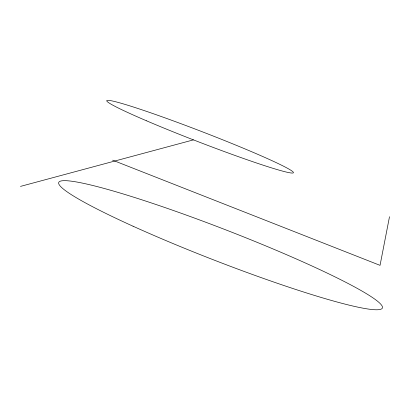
<?xml version="1.0" encoding="UTF-8"?>
<svg xmlns="http://www.w3.org/2000/svg" width="410" height="410" viewBox="0 0 410 410"><rect width="100%" height="100%" fill="white"/><g stroke="black" fill="none" stroke-linecap="round" stroke-linejoin="round"><path stroke-width="0.61" d="M389.5 216.731L380.044 265.357L112.622 160.172M20.5 186.391L193.402 139.887M133.096 226.238A173.568 16.195 21.2 0 0 382.366 308.048A173.568 16.195 21.2 0 0 146.303 201.274A173.568 16.195 21.2 0 0 133.096 226.238M146.508 120.796A100.019 5.371 21.1 0 0 293.037 172.969A100.019 5.371 21.1 0 0 160.659 116.307A100.019 5.371 21.1 0 0 146.508 120.796"/></g></svg>
